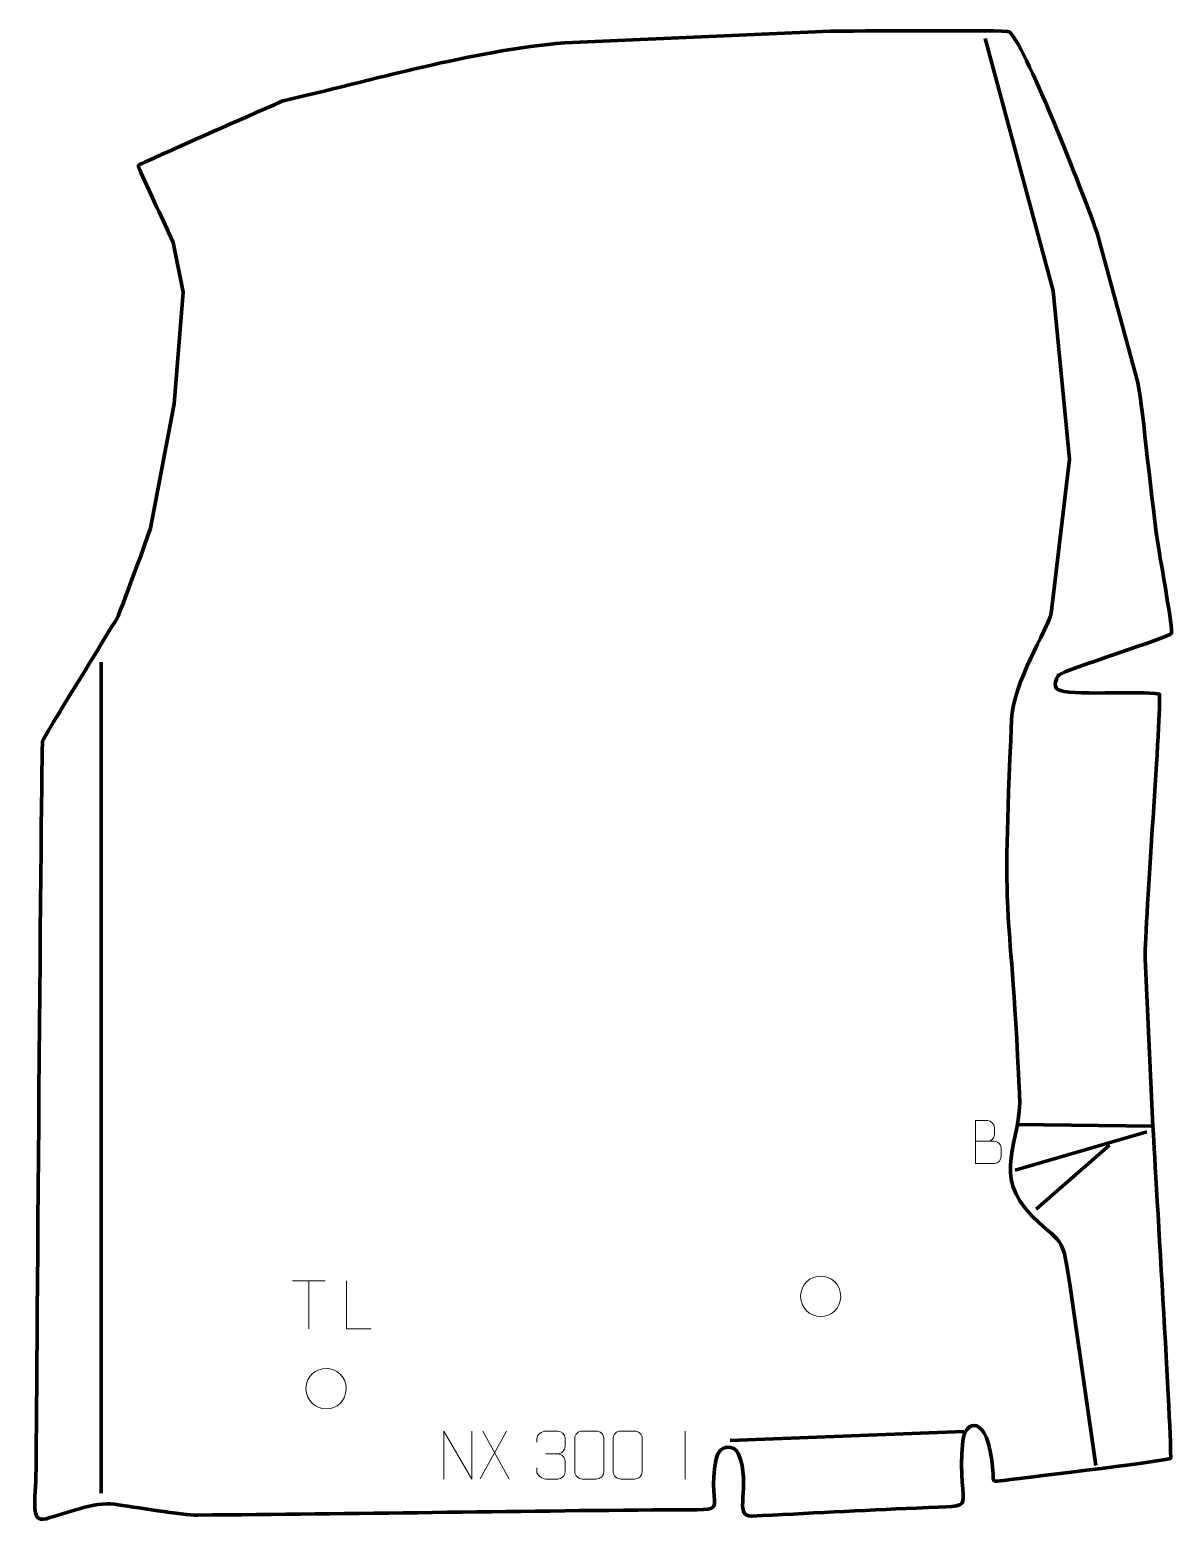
# Model space of a CAD drawing. Header units: millimetres. Extents: x -299 to 297, y -390 to 388.
import ezdxf

# ---------------------------------------------------------------- set-up
doc = ezdxf.new("R2010")
doc.units = ezdxf.units.MM
doc.header["$MEASUREMENT"] = 0
for name, color, linetype in [('layer 1', 7, 'Continuous'), ('layer 2', 7, 'Continuous'), ('layer 3', 7, 'Continuous')]:
    doc.layers.add(name, color=color, linetype=linetype)

msp = doc.modelspace()

# ---------------------------------------------------------------- linework, layer by layer
at = {"layer": 'layer 1', "color": 250, "lineweight": 9}
for points, knots in [([(193.9876, -190.7604), (197.2466, -190.76), (200.506, -190.76), (203.7657, -190.7604), (203.7657, -190.7604), (205.535, -190.7759), (207.2579, -192.3309), (207.2579, -194.1667), (207.2579, -194.1667), (207.2576, -195.1775), (207.2576, -197.9088), (207.2579, -198.9199), (207.2579, -198.9199), (207.2738, -200.584), (205.8925, -202.3878), (203.8131, -202.3726), (203.8131, -202.3726), (200.5531, -202.3723), (197.2934, -202.3723), (194.0341, -202.3726), (194.0341, -202.3726), (194.0341, -194.9222), (194.0341, -187.4721), (194.0341, -180.0223), (194.0341, -180.0223), (196.1602, -180.0223), (198.2866, -180.0223), (200.4131, -180.0223), (200.4131, -180.0223), (201.9186, -180.0065), (203.7966, -181.7177), (203.8125, -183.4754), (203.8125, -183.4754), (203.8121, -185.326), (203.8121, -185.4567), (203.8125, -187.3076), (203.8125, -187.3076), (203.8279, -189.1582), (202.167, -190.7759), (200.3666, -190.7604)], [0, 0, 0, 0, 0.09090909, 0.09090909, 0.09090909, 0.09090909, 0.18181818, 0.18181818, 0.18181818, 0.18181818, 0.27272727, 0.27272727, 0.27272727, 0.27272727, 0.36363636, 0.36363636, 0.36363636, 0.36363636, 0.45454545, 0.45454545, 0.45454545, 0.45454545, 0.54545455, 0.54545455, 0.54545455, 0.54545455, 0.63636364, 0.63636364, 0.63636364, 0.63636364, 0.72727273, 0.72727273, 0.72727273, 0.72727273, 0.81818182, 0.81818182, 0.81818182, 0.81818182, 1, 1, 1, 1]), ([(-120.8695, -288.4319), (-120.8695, -288.4319), (-133.8186, -288.4319), (-133.8186, -288.4319), (-133.8186, -288.4319), (-133.8186, -288.4319), (-133.8186, -263.4783), (-133.8186, -263.4783)], [0, 0, 0, 0, 0.33333333, 0.33333333, 0.33333333, 0.33333333, 1, 1, 1, 1]), ([(102.8002, -271.4465), (102.8709, -264.8061), (108.1449, -260.9601), (113.3002, -261.0571), (113.3002, -261.0571), (118.4555, -260.9601), (123.7295, -265.0235), (123.8002, -271.6639), (123.8002, -271.6639), (123.43, -277.9932), (118.9881, -282.0239), (113.3002, -282.0533), (113.3002, -282.0533), (108.1449, -282.1503), (102.8709, -278.0869), (102.8002, -271.4465)], [0, 0, 0, 0, 0.2, 0.2, 0.2, 0.2, 0.4, 0.4, 0.4, 0.4, 0.6, 0.6, 0.6, 0.6, 1, 1, 1, 1]), ([(-154.8541, -319.5018), (-154.7834, -312.8614), (-149.5094, -309.0154), (-144.3541, -309.1124), (-144.3541, -309.1124), (-139.1988, -309.0154), (-133.9248, -313.0788), (-133.8541, -319.7192), (-133.8541, -319.7192), (-134.2243, -326.0485), (-138.6662, -330.0792), (-144.3541, -330.1086), (-144.3541, -330.1086), (-149.5094, -330.2056), (-154.7834, -326.1422), (-154.8541, -319.5018)], [0, 0, 0, 0, 0.2, 0.2, 0.2, 0.2, 0.4, 0.4, 0.4, 0.4, 0.6, 0.6, 0.6, 0.6, 1, 1, 1, 1]), ([(-83.1045, -366.6866), (-83.1045, -366.6866), (-83.1045, -341.7331), (-83.1045, -341.7331), (-83.1045, -341.7331), (-83.1045, -341.7331), (-68.4497, -366.6866), (-68.4497, -366.6866), (-68.4497, -366.6866), (-68.4497, -366.6866), (-68.4497, -341.7331), (-68.4497, -341.7331)], [0, 0, 0, 0, 0.25, 0.25, 0.25, 0.25, 0.5, 0.5, 0.5, 0.5, 1, 1, 1, 1]), ([(-34.5963, -347.3885), (-34.5963, -347.3885), (-34.5963, -345.5313), (-34.5963, -345.5313), (-34.5963, -345.5313), (-34.6106, -343.7894), (-31.9461, -341.6713), (-29.887, -341.694), (-29.887, -341.694), (-27.8229, -341.694), (-25.7589, -341.694), (-23.6952, -341.694), (-23.6952, -341.694), (-21.5007, -341.6852), (-19.9024, -343.532), (-19.858, -345.4441), (-19.858, -345.4441), (-19.8584, -346.8792), (-19.8584, -348.3143), (-19.858, -349.7498), (-19.858, -349.7498), (-19.9066, -351.4033), (-21.5092, -353.6333), (-23.7075, -353.6233), (-23.7075, -353.6233), (-21.5038, -353.6345), (-19.8958, -355.4377), (-19.8418, -357.4972), (-19.8418, -357.4972), (-19.8422, -359.2819), (-19.8422, -361.0666), (-19.8418, -362.8517), (-19.8418, -362.8517), (-19.8317, -364.9131), (-21.8866, -366.6762), (-23.7075, -366.6681), (-23.7075, -366.6681), (-25.7728, -366.6678), (-27.838, -366.6678), (-29.9036, -366.6681), (-29.9036, -366.6681), (-32.0722, -366.6566), (-34.6032, -364.2564), (-34.6218, -362.7946), (-34.6218, -362.7946), (-34.6218, -362.7946), (-34.6218, -360.886), (-34.6218, -360.886)], [0, 0, 0, 0, 0.07692308, 0.07692308, 0.07692308, 0.07692308, 0.15384615, 0.15384615, 0.15384615, 0.15384615, 0.23076923, 0.23076923, 0.23076923, 0.23076923, 0.30769231, 0.30769231, 0.30769231, 0.30769231, 0.38461538, 0.38461538, 0.38461538, 0.38461538, 0.46153846, 0.46153846, 0.46153846, 0.46153846, 0.53846154, 0.53846154, 0.53846154, 0.53846154, 0.61538462, 0.61538462, 0.61538462, 0.61538462, 0.69230769, 0.69230769, 0.69230769, 0.69230769, 0.76923077, 0.76923077, 0.76923077, 0.76923077, 0.84615385, 0.84615385, 0.84615385, 0.84615385, 1, 1, 1, 1]), ([(-10.8124, -341.6817), (-8.4463, -341.6817), (-6.0798, -341.6817), (-3.7133, -341.6817), (-3.7133, -341.6817), (-1.7328, -341.6461), (0.2932, -343.1404), (0.3203, -345.5825), (0.3203, -345.5825), (0.3199, -351.3399), (0.3199, -357.0977), (0.3203, -362.8559), (0.3203, -362.8559), (0.1782, -365.1835), (-1.5282, -366.6658), (-3.7133, -366.6766), (-3.7133, -366.6766), (-6.0857, -366.6762), (-8.4581, -366.6762), (-10.8301, -366.6766), (-10.8301, -366.6766), (-12.7886, -366.7822), (-14.795, -364.8943), (-14.7836, -362.8733), (-14.7836, -362.8733), (-14.7832, -357.0927), (-14.7832, -351.3124), (-14.7836, -345.5326), (-14.7836, -345.5326), (-14.7793, -343.3906), (-13.0022, -341.6681), (-10.8124, -341.6817)], [0, 0, 0, 0, 0.11111111, 0.11111111, 0.11111111, 0.11111111, 0.22222222, 0.22222222, 0.22222222, 0.22222222, 0.33333333, 0.33333333, 0.33333333, 0.33333333, 0.44444444, 0.44444444, 0.44444444, 0.44444444, 0.55555556, 0.55555556, 0.55555556, 0.55555556, 0.66666667, 0.66666667, 0.66666667, 0.66666667, 0.77777778, 0.77777778, 0.77777778, 0.77777778, 1, 1, 1, 1]), ([(9.1876, -341.6817), (11.5537, -341.6817), (13.9202, -341.6817), (16.2867, -341.6817), (16.2867, -341.6817), (18.2672, -341.6461), (20.2932, -343.1404), (20.3203, -345.5825), (20.3203, -345.5825), (20.3199, -351.3399), (20.3199, -357.0977), (20.3203, -362.8559), (20.3203, -362.8559), (20.1782, -365.1835), (18.4718, -366.6658), (16.2867, -366.6766), (16.2867, -366.6766), (13.9143, -366.6762), (11.5419, -366.6762), (9.1699, -366.6766), (9.1699, -366.6766), (7.2114, -366.7822), (5.205, -364.8943), (5.2164, -362.8733), (5.2164, -362.8733), (5.2168, -357.0927), (5.2168, -351.3124), (5.2164, -345.5326), (5.2164, -345.5326), (5.2207, -343.3906), (6.9978, -341.6681), (9.1876, -341.6817)], [0, 0, 0, 0, 0.11111111, 0.11111111, 0.11111111, 0.11111111, 0.22222222, 0.22222222, 0.22222222, 0.22222222, 0.33333333, 0.33333333, 0.33333333, 0.33333333, 0.44444444, 0.44444444, 0.44444444, 0.44444444, 0.55555556, 0.55555556, 0.55555556, 0.55555556, 0.66666667, 0.66666667, 0.66666667, 0.66666667, 0.77777778, 0.77777778, 0.77777778, 0.77777778, 1, 1, 1, 1])]:
    msp.add_open_spline(points, degree=3, knots=knots, dxfattribs=at)
for points in [[(-161.8591, -263.5018), (-161.8591, -263.5018), (-144.8719, -263.5018), (-144.8719, -263.5018)], [(-153.3653, -288.4318), (-153.3653, -288.4318), (-153.3653, -263.4783), (-153.3653, -263.4783)], [(-50.3614, -341.7331), (-50.3614, -341.7331), (-64.102, -366.6289), (-64.102, -366.6289)], [(-62.6474, -341.7331), (-62.6474, -341.7331), (-48.9068, -366.6866), (-48.9068, -366.6866)], [(42.7683, -341.6939), (42.7683, -341.6939), (42.7683, -366.668), (42.7683, -366.668)], [(-29.8866, -353.6337), (-29.8866, -353.6337), (-23.6902, -353.6337), (-23.6902, -353.6337)]]:
    msp.add_open_spline(points, degree=3, dxfattribs=at)
at = {"layer": 'layer 2', "color": 20, "lineweight": 158}
msp.add_open_spline([(-167.3586, 350.9037), (-121.8863, 361.465), (-66.7363, 377.6038), (-20.0397, 381.3217), (-20.0397, 381.3217), (-20.0397, 381.3217), (118.3157, 387.4168), (118.3157, 387.4168), (118.3157, 387.4168), (127.8878, 387.4249), (210.6738, 388.0699), (211.6541, 387.1199), (211.6541, 387.1199), (220.9889, 378.0734), (252.9847, 295.1271), (257.3107, 282.1333), (257.3107, 282.1333), (257.3107, 282.1333), (278.5749, 204.3376), (278.5749, 204.3376), (278.5749, 204.3376), (281.4693, 189.4116), (285.5043, 141.706), (289.7437, 115.6219), (289.7437, 115.6219), (290.427, 111.4176), (296.9335, 75.1903), (296.0699, 73.7419), (296.0699, 73.7419), (294.91, 71.7965), (240.1217, 54.6037), (237.4803, 52.1259), (237.4803, 52.1259), (235.8073, 50.5565), (234.4284, 46.0954), (236.7747, 44.5742), (236.7747, 44.5742), (242.3208, 40.9784), (279.3466, 44.0482), (289.8353, 42.0446), (289.8353, 42.0446), (290.783, 34.7546), (282.3927, -76.6502), (282.2972, -95.6758), (282.2972, -95.6758), (282.2972, -95.6758), (286.4224, -182.8864), (286.4224, -182.8864), (286.4224, -182.8864), (287.2372, -198.7681), (296.4326, -349.6754), (295.5933, -355.9699), (295.5933, -355.9699), (290.7788, -357.5253), (213.2506, -366.8574), (206.7292, -367.6629), (206.7292, -367.6629), (202.2803, -368.2124), (203.4221, -367.4573), (202.9995, -362.181), (202.9995, -362.181), (200.5215, -331.2439), (188.3098, -336.4926), (187.344, -346.7765), (187.344, -346.7765), (183.6973, -385.608), (199.1123, -380.0427), (163.2629, -381.7618), (163.2629, -381.7618), (134.6613, -383.1331), (106.0609, -384.5206), (77.4629, -385.965), (77.4629, -385.965), (67.3162, -386.4776), (77.5014, -370.217), (70.3909, -353.3764), (70.3909, -353.3764), (68.552, -349.021), (60.4106, -348.2194), (58.8932, -356.0662), (58.8932, -356.0662), (53.1161, -385.9405), (70.1709, -382.3942), (33.5287, -382.6925), (33.5287, -382.6925), (-47.9667, -383.356), (-129.7757, -384.8674), (-211.2315, -385.4456), (-211.2315, -385.4456), (-218.7792, -385.4992), (-244.8544, -381.1489), (-254.6709, -379.7882), (-254.6709, -379.7882), (-264.7593, -378.3898), (-279.9626, -384.4928), (-290.2681, -387.3225), (-290.2681, -387.3225), (-298.7092, -389.6402), (-295.628, -379.0019), (-295.4836, -361.5395), (-295.4836, -361.5395), (-295.2935, -338.5588), (-292.7823, 15.1042), (-292.0787, 17.5782), (-292.0787, 17.5782), (-291.4321, 19.8519), (-257.3535, 74.9288), (-253.028, 82.0113), (-253.028, 82.0113), (-252.2808, 83.2348), (-236.7454, 125.4726), (-235.9071, 128.5108), (-235.9071, 128.5108), (-235.9071, 128.5108), (-223.4595, 193.3421), (-223.4595, 193.3421), (-223.4595, 193.3421), (-223.4595, 193.3421), (-218.7916, 251.4309), (-218.7916, 251.4309), (-218.7916, 251.4309), (-218.7916, 251.4309), (-223.9781, 277.3635), (-223.9781, 277.3635), (-223.9781, 277.3635), (-229.5731, 289.4828), (-235.3991, 301.7091), (-240.8519, 313.8647), (-240.8519, 313.8647), (-242.7526, 318.1016), (-243.0951, 317.2161), (-238.8675, 319.1419), (-238.8675, 319.1419), (-215.5076, 329.7827), (-190.9559, 340.416), (-167.3586, 350.9037)], degree=3, knots=[0, 0, 0, 0, 0.02857143, 0.02857143, 0.02857143, 0.02857143, 0.05714286, 0.05714286, 0.05714286, 0.05714286, 0.08571429, 0.08571429, 0.08571429, 0.08571429, 0.11428571, 0.11428571, 0.11428571, 0.11428571, 0.14285714, 0.14285714, 0.14285714, 0.14285714, 0.17142857, 0.17142857, 0.17142857, 0.17142857, 0.2, 0.2, 0.2, 0.2, 0.22857143, 0.22857143, 0.22857143, 0.22857143, 0.25714286, 0.25714286, 0.25714286, 0.25714286, 0.28571429, 0.28571429, 0.28571429, 0.28571429, 0.31428571, 0.31428571, 0.31428571, 0.31428571, 0.34285714, 0.34285714, 0.34285714, 0.34285714, 0.37142857, 0.37142857, 0.37142857, 0.37142857, 0.4, 0.4, 0.4, 0.4, 0.42857143, 0.42857143, 0.42857143, 0.42857143, 0.45714286, 0.45714286, 0.45714286, 0.45714286, 0.48571429, 0.48571429, 0.48571429, 0.48571429, 0.51428571, 0.51428571, 0.51428571, 0.51428571, 0.54285714, 0.54285714, 0.54285714, 0.54285714, 0.57142857, 0.57142857, 0.57142857, 0.57142857, 0.6, 0.6, 0.6, 0.6, 0.62857143, 0.62857143, 0.62857143, 0.62857143, 0.65714286, 0.65714286, 0.65714286, 0.65714286, 0.68571429, 0.68571429, 0.68571429, 0.68571429, 0.71428571, 0.71428571, 0.71428571, 0.71428571, 0.74285714, 0.74285714, 0.74285714, 0.74285714, 0.77142857, 0.77142857, 0.77142857, 0.77142857, 0.8, 0.8, 0.8, 0.8, 0.82857143, 0.82857143, 0.82857143, 0.82857143, 0.85714286, 0.85714286, 0.85714286, 0.85714286, 0.88571429, 0.88571429, 0.88571429, 0.88571429, 0.91428571, 0.91428571, 0.91428571, 0.91428571, 0.94285714, 0.94285714, 0.94285714, 0.94285714, 1, 1, 1, 1], dxfattribs=at)
at = {"layer": 'layer 3', "color": 250, "lineweight": 158}
msp.add_open_spline([(199.0479, 383.5224), (199.0479, 383.5224), (234.512, 252.0966), (234.512, 252.0966), (234.512, 252.0966), (234.512, 252.0966), (242.8565, 164.4794), (242.8565, 164.4794), (242.8565, 164.4794), (242.8565, 164.4794), (233.4689, 84.1636), (233.4689, 84.1636), (233.4689, 84.1636), (231.0199, 75.3582), (213.6435, 48.0577), (212.7886, 28.9527), (212.7886, 28.9527), (207.5111, -88.9832), (211.369, -51.1007), (216.9356, -165.9932), (216.9356, -165.9932), (218.1878, -191.838), (201.7193, -207.9241), (223.5435, -229.702), (223.5435, -229.702), (241.2464, -247.3673), (238.9913, -236.3916), (245.0345, -278.6224), (245.0345, -278.6224), (245.0345, -278.6224), (256.6937, -359.5511), (256.6937, -359.5511)], degree=3, knots=[0, 0, 0, 0, 0.11111111, 0.11111111, 0.11111111, 0.11111111, 0.22222222, 0.22222222, 0.22222222, 0.22222222, 0.33333333, 0.33333333, 0.33333333, 0.33333333, 0.44444444, 0.44444444, 0.44444444, 0.44444444, 0.55555556, 0.55555556, 0.55555556, 0.55555556, 0.66666667, 0.66666667, 0.66666667, 0.66666667, 0.77777778, 0.77777778, 0.77777778, 0.77777778, 1, 1, 1, 1], dxfattribs=at)
for points in [[(-261.5539, 58.7229), (-261.5539, 58.7229), (-261.5879, -373.9782), (-261.5879, -373.9782)], [(214.6521, -205.7755), (214.6521, -205.7755), (283.1463, -185.9092), (283.1463, -185.9092)], [(286.4224, -182.8864), (286.4224, -182.8864), (215.7389, -182.0669), (215.7389, -182.0669)], [(225.6375, -226.1772), (225.6375, -226.1772), (263.7531, -192.8438), (263.7531, -192.8438)], [(66.1821, -346.6656), (66.1821, -346.6656), (187.9271, -341.9168), (187.9271, -341.9168)]]:
    msp.add_open_spline(points, degree=3, dxfattribs=at)

doc.saveas('drawing.dxf')
